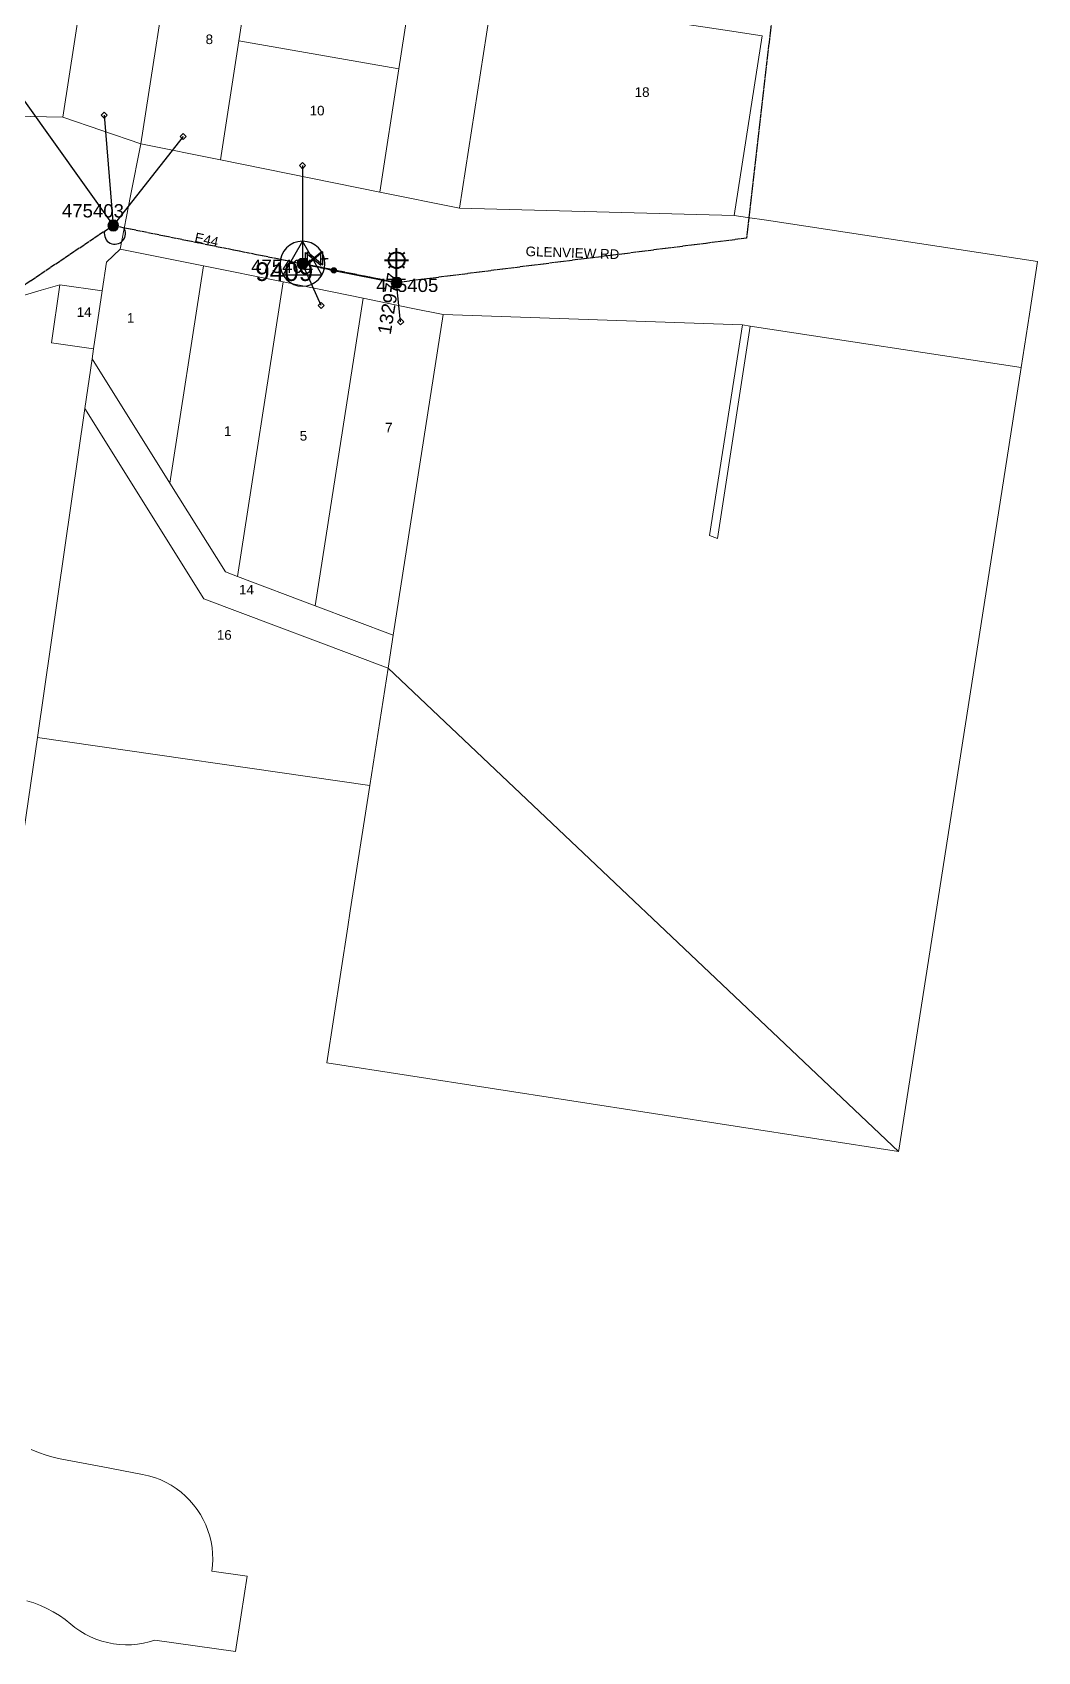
# Model space of a CAD drawing. Header units: metres. Extents: x 255732 to 259619, y 6266370 to 6267655.
# Drawn here: x 257022.8 to 257211.6, y 6266862.7 to 6267166.9 of the extents above; entities that cross this region are included whole.
import ezdxf
from ezdxf.enums import TextEntityAlignment as Align

# ---------------------------------------------------------------- set-up
doc = ezdxf.new("R2010")
doc.units = ezdxf.units.M
doc.linetypes.add('Cable Exist OH', pattern=[1, 1, 0])
doc.layers.get('0').update_dxf_attribs({"color": 6})
doc.layers.add('Cadastre Land Parcels_SP_EXT', color=9, linetype='Continuous', lineweight=5)
doc.layers.add('Cadastre Roads_SP_EXT', color=9, linetype='Continuous', lineweight=5)
for name, color, linetype in [('Equip_LV_EXT', 7, 'Continuous'), ('Equip_SP_SL_EXT', 7, 'Continuous'), ('Mains_HV_EXT', 7, 'Continuous'), ('Mains_LV_EXT', 7, 'Continuous'), ('Services_SP_EXT', 7, 'Continuous'), ('Sub_SP_TR_HV_LV_EXT', 7, 'Continuous'), ('SupportsOH_SP_TR_HV_LV_SL_EXT', 7, 'Continuous')]:
    doc.layers.add(name, color=color, linetype=linetype)
doc.layers.get('0').freeze()
doc.styles.add('iecARIAL', font='arial.ttf', dxfattribs={"height": 2})
doc.styles.add('POLE_LABEL', font='arial.ttf')
doc.styles.get("Standard").update_dxf_attribs({"font": 'arial.ttf'})

# ---------------------------------------------------------------- blocks, each defined once
blk = doc.blocks.new('SUB_POLE_EXT')
blk.add_wipeout([(0, 4.22), (0.42, 4.2), (0.83, 4.14), (1.21, 4.05), (1.62, 3.9), (1.99, 3.72), (2.35, 3.51), (2.68, 3.26), (2.99, 2.99), (3.28, 2.66), (3.52, 2.34), (3.76, 1.92), (3.9, 1.62), (4.04, 1.23), (4.18, 0.63), (4.22, 0), (4.18, -0.61), (4.06, -1.15), (3.9, -1.62), (3.58, -2.24), (3.22, -2.73), (2.97, -3.01), (2.68, -3.26), (2.36, -3.5), (2, -3.72), (1.64, -3.89), (1.25, -4.03), (0.82, -4.14), (0.42, -4.2), (0, -4.22), (-0.41, -4.2), (-0.8, -4.15), (-1.21, -4.05), (-1.62, -3.9), (-1.99, -3.73), (-2.35, -3.51), (-2.68, -3.26), (-2.96, -3.02), (-3.23, -2.72), (-3.51, -2.35), (-3.71, -2.01), (-3.91, -1.6), (-4.05, -1.21), (-4.16, -0.76), (-4.22, -0.14), (-4.21, 0.39), (-4.14, 0.83), (-4.03, 1.27), (-3.9, 1.63), (-3.71, 2.02), (-3.5, 2.37), (-3.28, 2.67), (-2.99, 2.99), (-2.68, 3.27), (-2.33, 3.52), (-1.98, 3.73), (-1.63, 3.9), (-1.2, 4.05), (-0.78, 4.15), (-0.4, 4.21)])
blk.add_line((2.16, 0.48), (2.16, 0.48, 0))
blk.add_lwpolyline([(-4.22, 0, 1), (4.22, 0, 1)], format="xyb", close=True)
blk.add_lwpolyline([(2.14, 0.52), (0, 4.22), (-3.66, -2.11), (3.66, -2.11)], close=True)
for tag, height, flags, p in [('ASSET_NUM', 3.5, 8, (2, 2)), ('STREET_CODE', 0.2, 9, (1.5, 0)), ('CONSTRUCTED_VOLTAGE', 0.2, 9, (1.5, -0.2)), ('OPERATING_VOLTAGE', 0.2, 9, (1.5, -0.6)), ('OPERATED_BY', 0.2, 9, (1.5, -0.8)), ('ORIENTATION', 0.2, 9, (1.5, -1.2)), ('OWNED_BY', 0.2, 9, (1.5, -1.4)), ('SECONDARY_VOLTAGE', 0.2, 9, (1.5, -1.6)), ('STATE', 0.2, 9, (1.5, -1.8)), ('SUBSTATION_TYPE', 0.2, 9, (1.5, -2)), ('STREETNAME', 0.2, 9, (1.5, -2.8)), ('SUBURB', 0.2, 9, (1.5, -3)), ('NO_PHASES', 0.2, 9, (1.5, -0.4)), ('MAINTAINED_BY', 0.2, 9, (1.5, -1)), ('USAGE', 0.2, 9, (1.5, -2.2)), ('LEGEND', 0.2, 9, (1.5, -2.4)), ('LOCATION', 0.2, 9, (1.5, -2.6)), ('Z', 0.2, 1, (1.5, -3.4)), ('NOTES', 0.2, 9, (1.5, -3.2))]:
    blk.add_attdef(tag, text='', height=height, dxfattribs=dict(flags=flags)).set_placement(p, align=Align.MIDDLE_LEFT)
blk = doc.blocks.new('LV_OH_LINKS_DISTFUSE_EXT')
for p, q in [((0, 0), (0.96, 0)), ((3.84, 0), (4.8, 0))]:
    blk.add_line(p, q)
blk.add_lwpolyline([(3.84, -1.2), (3.84, 1.2), (0.96, -1.2), (0.96, 1.2)], close=True)
at = {"flags": 9}
for tag, p in [('ACTUAL_STATUS', (0, 0)), ('CONSTRUCTED_VOLTAGE', (0, -0.2)), ('OPERATING_VOLTAGE', (0, -0.6)), ('ORIENTATION', (0, -0.8)), ('OWNED_BY', (0, -1)), ('STATE', (0, -1.2)), ('SWITCH_TYPE', (0, -1.4)), ('NO_PHASES', (0, -0.4)), ('USAGE', (0, -1.6)), ('NOTES', (0, -1.8))]:
    blk.add_attdef(tag, text='', height=0.2, dxfattribs=at).set_placement(p, align=Align.MIDDLE_LEFT)
at = {"flags": 1}
blk.add_attdef('Z', (0, 0), '', height=0.2, dxfattribs=at)
blk = doc.blocks.new('SL_LANTERN_EXT')
at = {"lineweight": 40}
for p, q in [((0, 1.97), (0, 6.47)), ((-2.25, 4.22), (2.25, 4.22)), ((-1.46, 5.68), (-1.06, 5.28)), ((-1.46, 2.76), (-1.06, 3.16)), ((1.46, 5.68), (1.06, 5.28)), ((1.46, 2.76), (1.06, 3.16)), ((0, 0), (0, 2.72))]:
    blk.add_line(p, q, dxfattribs=at)
blk.add_circle((0, 4.22), 1.5, dxfattribs=at)
at = {"style": 'iecARIAL', "flags": 8}
blk.add_attdef('ASSET_NUM', (1.5, 1.5), '', height=2.5, dxfattribs=at)
for tag, p, height, flags in [('OPERATING_VOLTAGE', (0.98, -1.65), 0.2, 9), ('ORIENTATION', (0.98, -1.85), 0.2, 9), ('OWNED_BY', (0.98, -2.05), 0.2, 9), ('STATE', (0.98, -2.25), 0.2, 9), ('CONSTRUCTED_VOLTAGE', (0.98, -0.65), 0.2, 9), ('CONTROL_TYPE', (0.98, -0.85), 0.2, 9), ('LANTERN_PURPOSE', (0.98, -1.05), 0.2, 9), ('LANTERN_TYPE', (0.98, -1.25), 0.2, 9), ('NO_PHASES', (0.98, -1.45), 0.2, 9), ('USAGE', (0.98, -2.45), 0.2, 9), ('CEXIST', (0.98, -2.65), 0.2, 9), ('CNEW', (0.98, -2.85), 0.2, 9), ('CNUMBER', (0.98, -3.05), 0.2, 9), ('LNUMBER', (2.18, -3.25), 2.5, 8), ('CREMOVE', (0.98, -3.25), 0.2, 9), ('CREPLACE', (0.98, -3.45), 0.2, 9), ('LKINGHEIGHT', (0.98, -3.65), 0.2, 9), ('LBRACKET', (0.98, -3.85), 0.2, 9), ('LBRACKETVOCAB', (0.98, -4.05), 0.2, 9), ('LCATEGORY', (0.98, -4.25), 0.2, 9), ('LCHARGE1', (0.98, -4.45), 0.2, 9), ('LCHARGE1PERCENT', (0.98, -4.65), 0.2, 9), ('LCHARGE2', (0.98, -4.85), 0.2, 9), ('LCHARGE2PERCENT', (0.98, -5.05), 0.2, 9), ('LCHARGE3', (0.98, -5.25), 0.2, 9), ('LCHARGE3PERCENT', (0.98, -5.45), 0.2, 9), ('LEXIST', (0.98, -5.65), 0.2, 9), ('LLAMP', (0.98, -5.85), 0.2, 9), ('LLAMPVOCAB', (0.98, -6.05), 0.2, 9), ('LMAST', (0.98, -6.25), 0.2, 9), ('STREETNAME', (0.98, -9.25), 0.2, 9), ('LMASTVOCAB', (0.98, -6.45), 0.2, 9), ('LNEW', (0.98, -6.65), 0.2, 9), ('LANTNUMBER', (0.98, -6.85), 0.2, 9), ('LOUTREACH', (0.98, -7.25), 0.2, 9), ('LOUTREACHVOCAB', (0.98, -7.45), 0.2, 9), ('LRATECODE', (0.98, -7.65), 0.2, 9), ('LREMOVE', (0.98, -7.85), 0.2, 9), ('LREPLACE', (0.98, -8.05), 0.2, 9), ('LTYPE', (0.98, -8.25), 0.2, 9), ('LTYPEVOCAB', (0.98, -8.45), 0.2, 9), ('LEGEND', (0.98, -8.65), 0.2, 9), ('LOCATION', (0.98, -8.85), 0.2, 9), ('NOTES', (0.98, -9.05), 0.2, 9), ('SUBURB', (0.98, -9.45), 0.2, 1)]:
    blk.add_attdef(tag, p, '', height=height, dxfattribs=dict(flags=flags))
blk = doc.blocks.new('CCP_EXT')
blk.add_wipeout([(0, 0.57), (0.57, 0), (0, -0.57), (-0.57, 0)])
blk.add_lwpolyline([(-0.57, 0), (0, 0.57), (0.57, 0), (0, -0.57), (-0.57, 0)])
at = {"flags": 1}
blk.add_attdef('Z', (0, 0), '', height=0.2, dxfattribs=at)
at = {"flags": 9}
for tag, p in [('CCP_TYPE', (0, 0)), ('CONSTRUCTED_VOLTAGE', (0, -0.2)), ('OPERATING_VOLTAGE', (0, -0.6)), ('ORIENTATION', (0, -0.8)), ('OWNED_BY', (0, -1)), ('STATE', (0, -1.8)), ('NO_PHASES', (0, -0.4)), ('USAGE', (0, -1.2)), ('LEGEND', (0, -1.4)), ('LIFE_SUPPORT', (0, -1.6)), ('NOTES', (0, -2))]:
    blk.add_attdef(tag, text='', height=0.2, dxfattribs=at).set_placement(p, align=Align.MIDDLE_LEFT)
blk = doc.blocks.new('POLE_EXT')
blk.add_hatch(color=256).paths.add_polyline_path([(-1, 0, 1), (1, 0, 1)])
blk.add_lwpolyline([(-1, 0, 1), (1, 0, 1)], format="xyb", close=True)
for tag, height, flags, p in [('pNumber', 2.5, 8, (-17.84, 2.07)), ('OWNED_BY', 0.2, 9, (1.35, -0.4)), ('SPECIAL_USE', 0.2, 9, (1.35, -0.8)), ('STATE', 0.2, 9, (1.35, -1)), ('cLV', 0.2, 9, (1.35, -1.4)), ('hDepth', 0.2, 9, (1.35, -1.6)), ('hDia', 0.2, 9, (1.35, -1.8)), ('cHV', 0.2, 9, (1.35, -2)), ('PARENT', 0.2, 9, (1.35, -0.6)), ('USAGE', 0.2, 9, (1.35, -1.2)), ('LBRACKET', 0.2, 9, (1.35, -2.2)), ('LExisting', 0.2, 9, (1.35, -2.4)), ('LANTNUMBER', 0.2, 9, (1.35, -2.6)), ('LOther', 0.2, 9, (1.35, -2.8)), ('LRemove', 0.2, 9, (1.35, -3)), ('cLinedev', 0.2, 9, (1.35, -3.4)), ('pExisting', 0.2, 9, (1.35, -3.8)), ('pFooting', 0.2, 9, (1.35, -4.4)), ('pNew', 0.2, 9, (1.35, -4.6)), ('pRelocate', 0.2, 9, (1.35, -5)), ('pRemove', 0.2, 9, (1.35, -5.2)), ('pReplace', 0.2, 9, (1.35, -5.4)), ('pStay', 0.2, 9, (1.35, -5.6)), ('pType', 0.2, 9, (1.35, -5.8)), ('cspan', 0.2, 9, (1.35, -6)), ('LEGEND', 0.2, 9, (1.35, -3.2)), ('LOCATION', 0.2, 9, (1.35, -3.6)), ('PFNUMBER', 0.2, 9, (1.35, -4)), ('NEWPFNUMBER', 0.2, 9, (1.35, -4.2)), ('STREETNAME', 0.2, 9, (1.35, -6.2)), ('SUBURB', 0.2, 9, (1.35, -6.4)), ('OPERATED_BY', 0.2, 9, (1.36, -7.01)), ('NOTES', 0.2, 9, (1.35, -6.6)), ('MAINTAINED_BY', 0.2, 9, (1.36, -6.81))]:
    blk.add_attdef(tag, text='', height=height, dxfattribs=dict(flags=flags)).set_placement(p, align=Align.MIDDLE_LEFT)
at = {"style": 'POLE_LABEL'}
for tag, height, flags, p in [('ASSET_NUM', 2.5, 8, (2, 2)), ('STRUCTURE_PLANT_NUMBER', 0.2, 9, (1.35, 0.03)), ('STREET_CODE', 0.2, 9, (1.35, -0.2))]:
    blk.add_attdef(tag, text='', height=height, dxfattribs=dict(at, flags=flags)).set_placement(p, align=Align.MIDDLE_LEFT)
at = {"flags": 1}
blk.add_attdef('Z', (1.35, -7.33), '', height=0.2, dxfattribs=at)
blk = doc.blocks.new('CONNECTOR_NODE_EXT')
h = blk.add_hatch(color=256)
edge = h.paths.add_edge_path()
edge.add_arc((0, 0), 0.5, 0, 360)
blk.add_circle((0, 0), 0.5)
at = {"flags": 1}
blk.add_attdef('Z', (0, 0), '', height=0.2, dxfattribs=at)
at = {"flags": 9}
for tag, p in [('CONNECTOR_TYPE', (0, 0)), ('CONSTRUCTED_VOLTAGE', (0, -0.2)), ('OPERATING_VOLTAGE', (0, -0.6)), ('ORIENTATION', (0, -0.8)), ('SUBTYPE', (0, -1)), ('NO_PHASES', (0, -0.4)), ('USAGE', (0, -1.2)), ('NOTES', (0, -1.4))]:
    blk.add_attdef(tag, text='', height=0.2, dxfattribs=at).set_placement(p, align=Align.MIDDLE_LEFT)

msp = doc.modelspace()

# ---------------------------------------------------------------- linework, layer by layer
at = {"layer": 'Cadastre Land Parcels_SP_EXT', "linetype": 'Continuous'}
for points in [[(257088.05, 6267136.92), (257102.99, 6267133.94), (257109.17, 6267173.95), (257111.77, 6267190.59), (257105.75, 6267191.49), (257104.12, 6267180.95), (257095.07, 6267182.3), (257091.63, 6267160.09), (257088.05, 6267136.92)], [(257034.09, 6267187.14), (257018.97, 6267189.09), (257013.15, 6267151.34), (257028.52, 6267151), (257034.09, 6267187.14)], [(257049.23, 6267185.17), (257034.09, 6267187.14), (257028.52, 6267151), (257043.17, 6267146.02), (257049.23, 6267185.17)], [(257061.58, 6267165.35), (257064.49, 6267184.19), (257049.23, 6267185.17), (257043.17, 6267146.02), (257058.13, 6267142.99), (257061.58, 6267165.35)], [(257091.63, 6267160.09), (257095.07, 6267182.3), (257064.49, 6267184.19), (257061.58, 6267165.35), (257091.63, 6267160.09)], [(257154.6, 6267132.56), (257159.82, 6267166.3), (257152.89, 6267167.37), (257109.17, 6267173.95), (257102.99, 6267133.94), (257154.6, 6267132.56)], [(257088.05, 6267136.92), (257091.63, 6267160.09), (257061.58, 6267165.35), (257058.13, 6267142.99), (257088.05, 6267136.92)], [(257054.95, 6267123.06), (257039.25, 6267126.23), (257036.73, 6267123.77), (257035.87, 6267118.36), (257034.28, 6267107.46), (257034.01, 6267105.6), (257048.62, 6267082.25), (257054.95, 6267123.06)], [(257035.87, 6267118.36), (257027.93, 6267119.51), (257026.36, 6267108.62), (257034.28, 6267107.46), (257035.87, 6267118.36)], [(257099.9, 6267113.93), (257093.92, 6267115.15), (257084.88, 6267117), (257075.89, 6267059.16), (257090.53, 6267053.65), (257099.9, 6267113.93)], [(257205.44, 6267084.66), (257208.49, 6267104), (257157.58, 6267111.74), (257151.47, 6267071.84), (257149.95, 6267072.39), (257156.11, 6267111.96), (257099.9, 6267113.93), (257090.53, 6267053.65), (257089.59, 6267047.5), (257185.45, 6266956.65), (257185.49, 6266956.9), (257205.44, 6267084.66)], [(257048.62, 6267082.25), (257034.01, 6267105.6), (257032.65, 6267096.25), (257054.97, 6267060.52), (257089.59, 6267047.5), (257090.53, 6267053.65), (257075.89, 6267059.16), (257061.31, 6267064.71), (257059.07, 6267065.55), (257048.62, 6267082.25)], [(257089.59, 6267047.5), (257054.97, 6267060.52), (257032.65, 6267096.25), (257023.72, 6267034.42), (257086.15, 6267025.4), (257089.59, 6267047.5)], [(257089.59, 6267047.5), (257086.15, 6267025.4), (257082.48, 6267001.9), (257082.02, 6266998.89), (257078.07, 6266973.3), (257185.45, 6266956.65), (257089.59, 6267047.5)]]:
    msp.add_lwpolyline(points, close=True, dxfattribs=at)
at = {"layer": 'Cadastre Roads_SP_EXT', "linetype": 'Continuous'}
for points in [[(257020.32, 6267010.86), (257023.72, 6267034.42), (257032.65, 6267096.25), (257034.01, 6267105.6), (257034.28, 6267107.46), (257034.28, 6267107.46), (257026.36, 6267108.62), (257027.93, 6267119.51), (257024.45, 6267118.49), (257015.15, 6267115.77)], [(257021.76, 6266872.26), (257023.04, 6266871.86), (257024.3, 6266871.38), (257025.52, 6266870.82), (257026.71, 6266870.19), (257027.85, 6266869.49), (257028.95, 6266868.71), (257029.99, 6266867.87), (257030.75, 6266867.21), (257031.7, 6266866.59), (257032.67, 6266866), (257033.68, 6266865.49), (257034.72, 6266865.05), (257035.8, 6266864.68), (257036.89, 6266864.38), (257038, 6266864.17), (257039.13, 6266864.03), (257040.26, 6266863.97), (257041.39, 6266863.99), (257042.52, 6266864.1), (257043.64, 6266864.27), (257044.74, 6266864.53), (257045.81, 6266864.86), (257060.93, 6266862.69), (257062, 6266869.6), (257063.11, 6266876.85), (257056.5, 6266877.8), (257056.61, 6266878.91), (257056.65, 6266880.02), (257056.62, 6266881.13), (257056.52, 6266882.23), (257056.33, 6266883.33), (257056.08, 6266884.41), (257055.74, 6266885.47), (257055.34, 6266886.5), (257054.87, 6266887.5), (257054.33, 6266888.47), (257053.72, 6266889.4), (257053.05, 6266890.29), (257052.32, 6266891.13), (257051.54, 6266891.91), (257050.7, 6266892.64), (257049.79, 6266893.34), (257048.82, 6266893.97), (257047.81, 6266894.53), (257046.77, 6266895.01), (257045.69, 6266895.42), (257044.59, 6266895.75), (257043.47, 6266896), (257035.99, 6266897.4), (257028.34, 6266898.84), (257026.85, 6266899.16), (257025.38, 6266899.58), (257023.94, 6266900.09), (257022.54, 6266900.68)]]:
    msp.add_lwpolyline(points, dxfattribs=at)
at = {"layer": 'Mains_LV_EXT', "linetype": 'Cable Exist OH'}
msp.add_lwpolyline([(257037.98, 6267130.66), (257019.54, 6267118.26)], dxfattribs=at)
at = {"layer": 'Mains_LV_EXT', "linetype": 'Continuous'}
msp.add_lwpolyline([(257036.32, 6267129.54, 1.502848), (257039.94, 6267130.26)], format="xyb", dxfattribs=at)
at = {"layer": 'Services_SP_EXT'}
msp.add_lwpolyline([(257079.4, 6267122.22), (257091.19, 6267119.91)], dxfattribs=at)

# ---------------------------------------------------------------- block references
at = {"layer": 'Equip_SP_SL_EXT'}
ref = msp.add_blockref('SL_LANTERN_EXT', (257091.19, 6267119.91), dxfattribs=at)
ref.add_attrib('ASSET_NUM', '132977', dxfattribs={"layer": '0', "height": 2.5, "rotation": 80.6943, "style": 'iecARIAL'}).set_placement((257092.69, 6267121.41), align=Align.BOTTOM_RIGHT)
at = {"layer": 'Sub_SP_TR_HV_LV_EXT'}
ref = msp.add_blockref('SUB_POLE_EXT', (257073.51, 6267123.48), dxfattribs=at)
ref.add_attrib('ASSET_NUM', '9409', dxfattribs={"layer": '0', "height": 3.5}).set_placement((257075.51, 6267123.73), align=Align.TOP_RIGHT)
at = {"layer": 'SupportsOH_SP_TR_HV_LV_SL_EXT'}
ref = msp.add_blockref('POLE_EXT', (257037.98, 6267130.66), dxfattribs=at)
ref.add_attrib('ASSET_NUM', '475403', dxfattribs={"layer": '0', "height": 2.5, "rotation": 359.9288, "style": 'POLE_LABEL'}).set_placement((257039.98, 6267131.41), align=Align.BOTTOM_RIGHT)
ref = msp.add_blockref('POLE_EXT', (257091.19, 6267119.91), dxfattribs=at)
ref.add_attrib('ASSET_NUM', '475405', dxfattribs={"layer": '0', "height": 2.5, "rotation": 0.0092, "style": 'POLE_LABEL'}).set_placement((257093.19, 6267120.66), align=Align.TOP_CENTER)

# ---------------------------------------------------------------- texts
at = {"layer": 'Cadastre Land Parcels_SP_EXT'}
for s, p in [('8', (257055.32, 6267164.74)), ('18', (257135.89, 6267154.82)), ('10', (257074.85, 6267151.34)), ('14', (257031.11, 6267113.49)), ('1', (257040.53, 6267112.39)), ('1', (257058.77, 6267091.12)), ('7', (257089.02, 6267091.78)), ('5', (257072.99, 6267090.23)), ('14', (257061.59, 6267061.32)), ('16', (257057.42, 6267052.82))]:
    msp.add_text(s, height=1.8, dxfattribs=at).set_placement(p)
at = {"layer": 'Cadastre Roads_SP_EXT'}
msp.add_text('GLENVIEW RD', height=1.8, rotation=358.1096, dxfattribs=at).set_placement((257115.39, 6267124.92))
at = {"layer": 'Mains_LV_EXT'}
msp.add_text('E44', height=1.8, rotation=347.4621, dxfattribs=at).set_placement((257053.13, 6267127.6))

# ---------------------------------------------------------------- next in the draw order: linework, layer by layer
at = {"layer": 'Cadastre Land Parcels_SP_EXT', "linetype": 'Continuous'}
for points in [[(257069.89, 6267120.04), (257054.95, 6267123.06), (257048.62, 6267082.25), (257059.07, 6267065.55), (257061.31, 6267064.71), (257069.89, 6267120.04)], [(257084.88, 6267117), (257069.89, 6267120.04), (257061.31, 6267064.71), (257075.89, 6267059.16), (257084.88, 6267117)]]:
    msp.add_lwpolyline(points, close=True, dxfattribs=at)
at = {"layer": 'Mains_LV_EXT', "linetype": 'Cable Exist OH'}
for points in [[(257037.98, 6267130.66), (257073.51, 6267123.48)], [(257073.51, 6267123.48), (257079.4, 6267122.22)]]:
    msp.add_lwpolyline(points, dxfattribs=at)

# ---------------------------------------------------------------- next in the draw order: block references
at = {"layer": 'Equip_LV_EXT'}
for name, p in [('LV_OH_LINKS_DISTFUSE_EXT', (257073.11, 6267124.39)), ('LV_OH_LINKS_DISTFUSE_EXT', (257073.51, 6267124.48)), ('CONNECTOR_NODE_EXT', (257079.4, 6267122.22))]:
    msp.add_blockref(name, p, dxfattribs=at)
at = {"layer": 'Services_SP_EXT'}
for p in [(257036.26, 6267151.38), (257051.12, 6267147.36), (257073.5, 6267141.9), (257091.94, 6267112.58)]:
    msp.add_blockref('CCP_EXT', p, dxfattribs=at)
at = {"layer": 'SupportsOH_SP_TR_HV_LV_SL_EXT'}
ref = msp.add_blockref('POLE_EXT', (257073.51, 6267123.48), dxfattribs=at)
ref.add_attrib('ASSET_NUM', '475404', dxfattribs={"layer": '0', "height": 2.5, "rotation": 0.0314, "style": 'POLE_LABEL'}).set_placement((257075.51, 6267124.23), align=Align.TOP_RIGHT)

# ---------------------------------------------------------------- next in the draw order: linework, layer by layer
at = {"layer": 'Mains_HV_EXT', "linetype": 'Cable Exist OH'}
msp.add_lwpolyline([(257178.45, 6267227.04), (257172.87, 6267190.97), (257161.74, 6267170.3), (257156.87, 6267128.26), (257091.19, 6267119.91), (257073.51, 6267123.48)], dxfattribs=at)
at = {"layer": 'Services_SP_EXT'}
for points in [[(257021.28, 6267154.03), (257037.98, 6267130.66)], [(257036.26, 6267151.38), (257037.98, 6267130.66)], [(257051.12, 6267147.36), (257037.98, 6267130.66)], [(257073.5, 6267141.9), (257073.51, 6267123.48)], [(257091.94, 6267112.58), (257091.19, 6267119.91)]]:
    msp.add_lwpolyline(points, dxfattribs=at)

# ---------------------------------------------------------------- next in the draw order: block references
msp.add_blockref('CCP_EXT', (257077, 6267115.64), dxfattribs=at)

# ---------------------------------------------------------------- next in the draw order: linework, layer by layer
at = {"layer": 'Cadastre Roads_SP_EXT', "linetype": 'Continuous'}
msp.add_lwpolyline([(257210.04, 6267114.02), (257211.56, 6267123.9), (257160.64, 6267131.63), (257157.1, 6267132.18), (257154.6, 6267132.56), (257102.99, 6267133.94), (257088.05, 6267136.92), (257058.13, 6267142.99), (257043.17, 6267146.02), (257041.23, 6267136.22), (257039.25, 6267126.23), (257054.95, 6267123.06), (257069.89, 6267120.04), (257084.88, 6267117), (257093.92, 6267115.15), (257099.9, 6267113.93), (257156.11, 6267111.96), (257157.58, 6267111.74), (257208.49, 6267104), (257210.04, 6267114.02)], close=True, dxfattribs=at)
at = {"layer": 'Services_SP_EXT'}
msp.add_lwpolyline([(257077, 6267115.64), (257073.51, 6267123.48)], dxfattribs=at)

doc.saveas('drawing.dxf')
